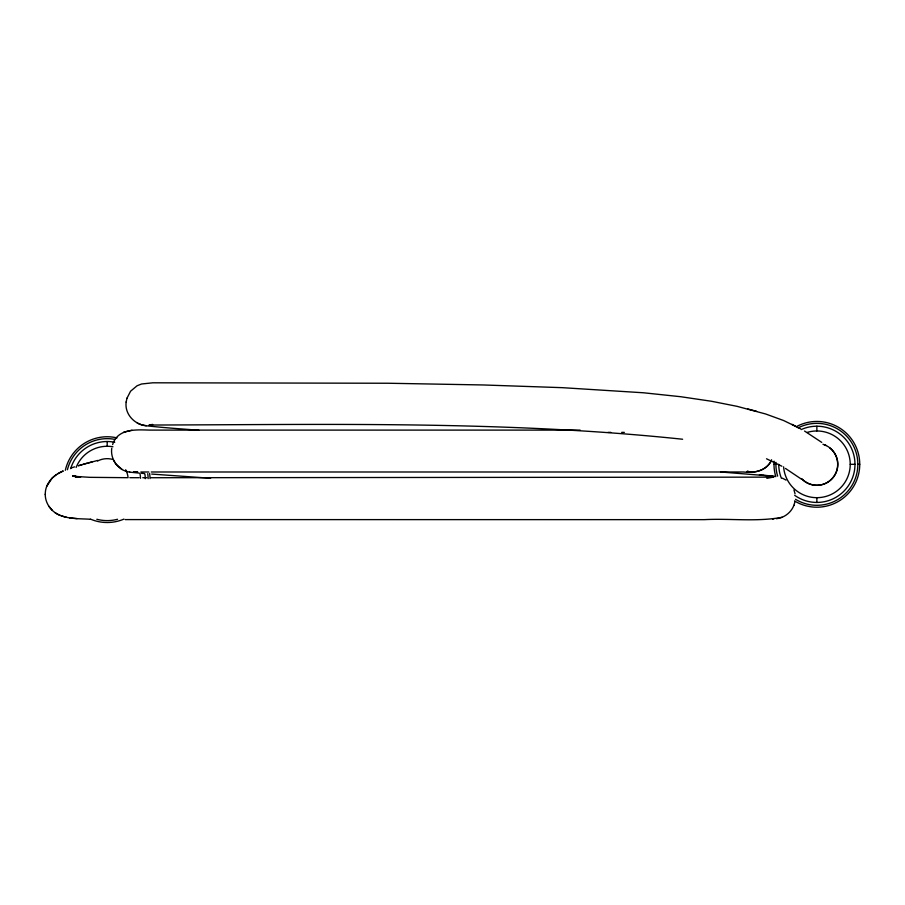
<?xml version="1.0" encoding="UTF-8"?>
<svg xmlns="http://www.w3.org/2000/svg" width="905" height="905" viewBox="0 0 905 905"><rect width="100%" height="100%" fill="white"/><g stroke="black" fill="none" stroke-linecap="round" stroke-linejoin="round"><path stroke-width="1.36" d="M199.01 430.282C181.962 428.902 164.88 427.85 147.888 425.938C135.58 425.599 124.336 414.671 126.18 401.944M111.756 448.314C110.308 458.054 116.53 468.1 125.84 471.222M45.307 494.673C44.798 483.632 53.531 474.706 63.282 470.962L57.841 473.745M776.332 518.701C784.069 517.932 791.151 512.603 793.9 505.318M126.915 398.358L130.569 391.231L137.04 385.79L141.531 384.003L152.787 382.804L388.222 383.245L483.27 384.964L562.265 387.668L643.512 392.781L680.65 396.707L711.5 401.266L736.953 406.311L765.63 413.981L783.606 420.52L800.518 428.744M126.146 402.114L126.949 398.189M793.877 505.499L795.031 501.415M112.627 444.581C117.673 428.359 136.078 429.683 149.529 430.101L580.105 430.101M46.698 486.381L52.117 478.066L56.461 474.559M137.243 471.675L133.42 472.172L137.402 471.607M123.521 432.285L132.028 430.226M152.674 424.411L149.02 425.033C326.829 424.683 505.51 420.565 682.619 439.242M71.178 467.953L74.64 466.844M78.543 465.713L82.298 464.582M766.852 478.338L773.843 477.014L770.031 477.365M88.317 462.964L97.65 460.441M78.396 465.713L87.084 463.224M83.181 464.344L92.208 461.844M782.124 517.287C756.603 522.061 730.086 518.282 704.226 519.651L125.173 519.594M772.519 519.051L773.775 518.916M133.816 472.116L137.718 472.014M772.553 477.139L151.112 477.727M151.282 471.991L743.265 471.991C753.967 473.157 766.886 471.086 771.637 459.91C767.406 469.31 756.433 473.643 746.659 471.596M140.841 471.991L148.782 471.991M608.013 432.375L610.773 432.375M621.656 432.375L624.348 432.375M773.979 464.322L775.89 464.322M850.225 464.322L854.987 464.322M857.85 464.322L859.75 464.322M747.756 471.437L751.388 471.991L750.731 471.991M142.775 477.716L146.757 477.716M139.144 477.716L129.856 477.693M127.243 477.693L89.844 477.331L73.101 476.268L80.636 477.037L76.902 476.697M90.161 519.255C78.418 518.475 65.443 519.436 55.148 512.739M210.627 478.259L151.712 474.073M720.618 471.98L775.246 476.392M747.869 471.426L747.202 471.381L751.173 471.935M141.44 473.292L144.438 473.53M138.793 473.077L129.551 472.105M759.431 474.876L763.006 475.204M772.972 476.121L763.322 475.216M69.583 517.852L77.163 518.622M73.882 476.087L77.728 477.195L72.558 475.736L76.835 476.607M141.395 424.717L146.248 425.701M126.202 471.313L129.913 472.195M61.348 515.873L66.551 517.321M756.648 411.323L747.734 408.947M137.3 423.076L140.829 424.524M76.405 476.856L74.583 476.075L77.061 477.376M766.524 458.778L781.886 466.245M791.954 424.332L796.672 426.798M782.305 478.145L786.026 480.091M60.262 515.499C51.608 512.094 45.092 503.587 45.25 494.107M804.556 431.052L821.74 442.387M785.461 468.439L801.649 479.299M122.152 469.559L115.806 463.926L113.589 460.226M52.388 510.443L48.723 506.133M793.957 489.899L795.054 493.791M816.864 426.198L816.864 430.972M816.864 497.682L816.864 502.445M107.186 441.516L107.186 446.278M97.559 461.007A20.962 20.962 0 0 1 113.272 459.57M125.671 469.752A20.962 20.962 0 0 1 128.069 477.75M117.548 519.278A40.974 40.974 0 0 1 96.824 519.278M67.411 469.752A40.974 40.974 0 0 1 114.63 439.332M147.73 473.666A40.974 40.974 0 0 1 148.149 478.632M123.951 519.097A42.886 42.886 0 0 1 90.41 519.097M65.33 470.306A42.886 42.886 0 0 1 117.017 437.896M149.608 473.383A42.886 42.886 0 0 1 150.049 478.587M76.133 467.444A33.349 33.349 0 0 1 112.944 446.776M139.89 473.1A33.349 33.349 0 0 1 140.513 478.315M70.68 468.654A38.123 38.123 0 0 1 114.731 442.274M144.879 473.949A38.123 38.123 0 0 1 145.286 478.677M822.95 444.265A20.962 20.962 0 0 1 834.648 475.43A20.962 20.962 0 0 1 801.502 478.587M798.131 427.884A40.974 40.974 0 0 1 857.816 465.815A40.974 40.974 0 0 1 795.518 499.3M777.621 476.132A40.974 40.974 0 0 1 775.936 462.331M797.26 426.187A42.886 42.886 0 0 1 859.716 465.894A42.886 42.886 0 0 1 794.522 500.929M775.8 476.675A42.886 42.886 0 0 1 774.092 461.188M807.034 432.454A33.349 33.349 0 0 1 849.388 456.901A33.349 33.349 0 0 1 821.842 497.309A33.349 33.349 0 0 1 783.606 466.822M801.185 429.581A38.123 38.123 0 0 1 854.795 468.077A38.123 38.123 0 0 1 794.681 495.329M781.377 478.247A38.123 38.123 0 0 1 778.741 464.322M824.24 444.717A20.962 20.815 -88.7 0 1 826.208 445.588M829.828 447.918A20.962 20.815 -88.7 0 1 832.453 478.202A20.962 20.815 -88.7 0 1 802.283 479.299"/></g></svg>
